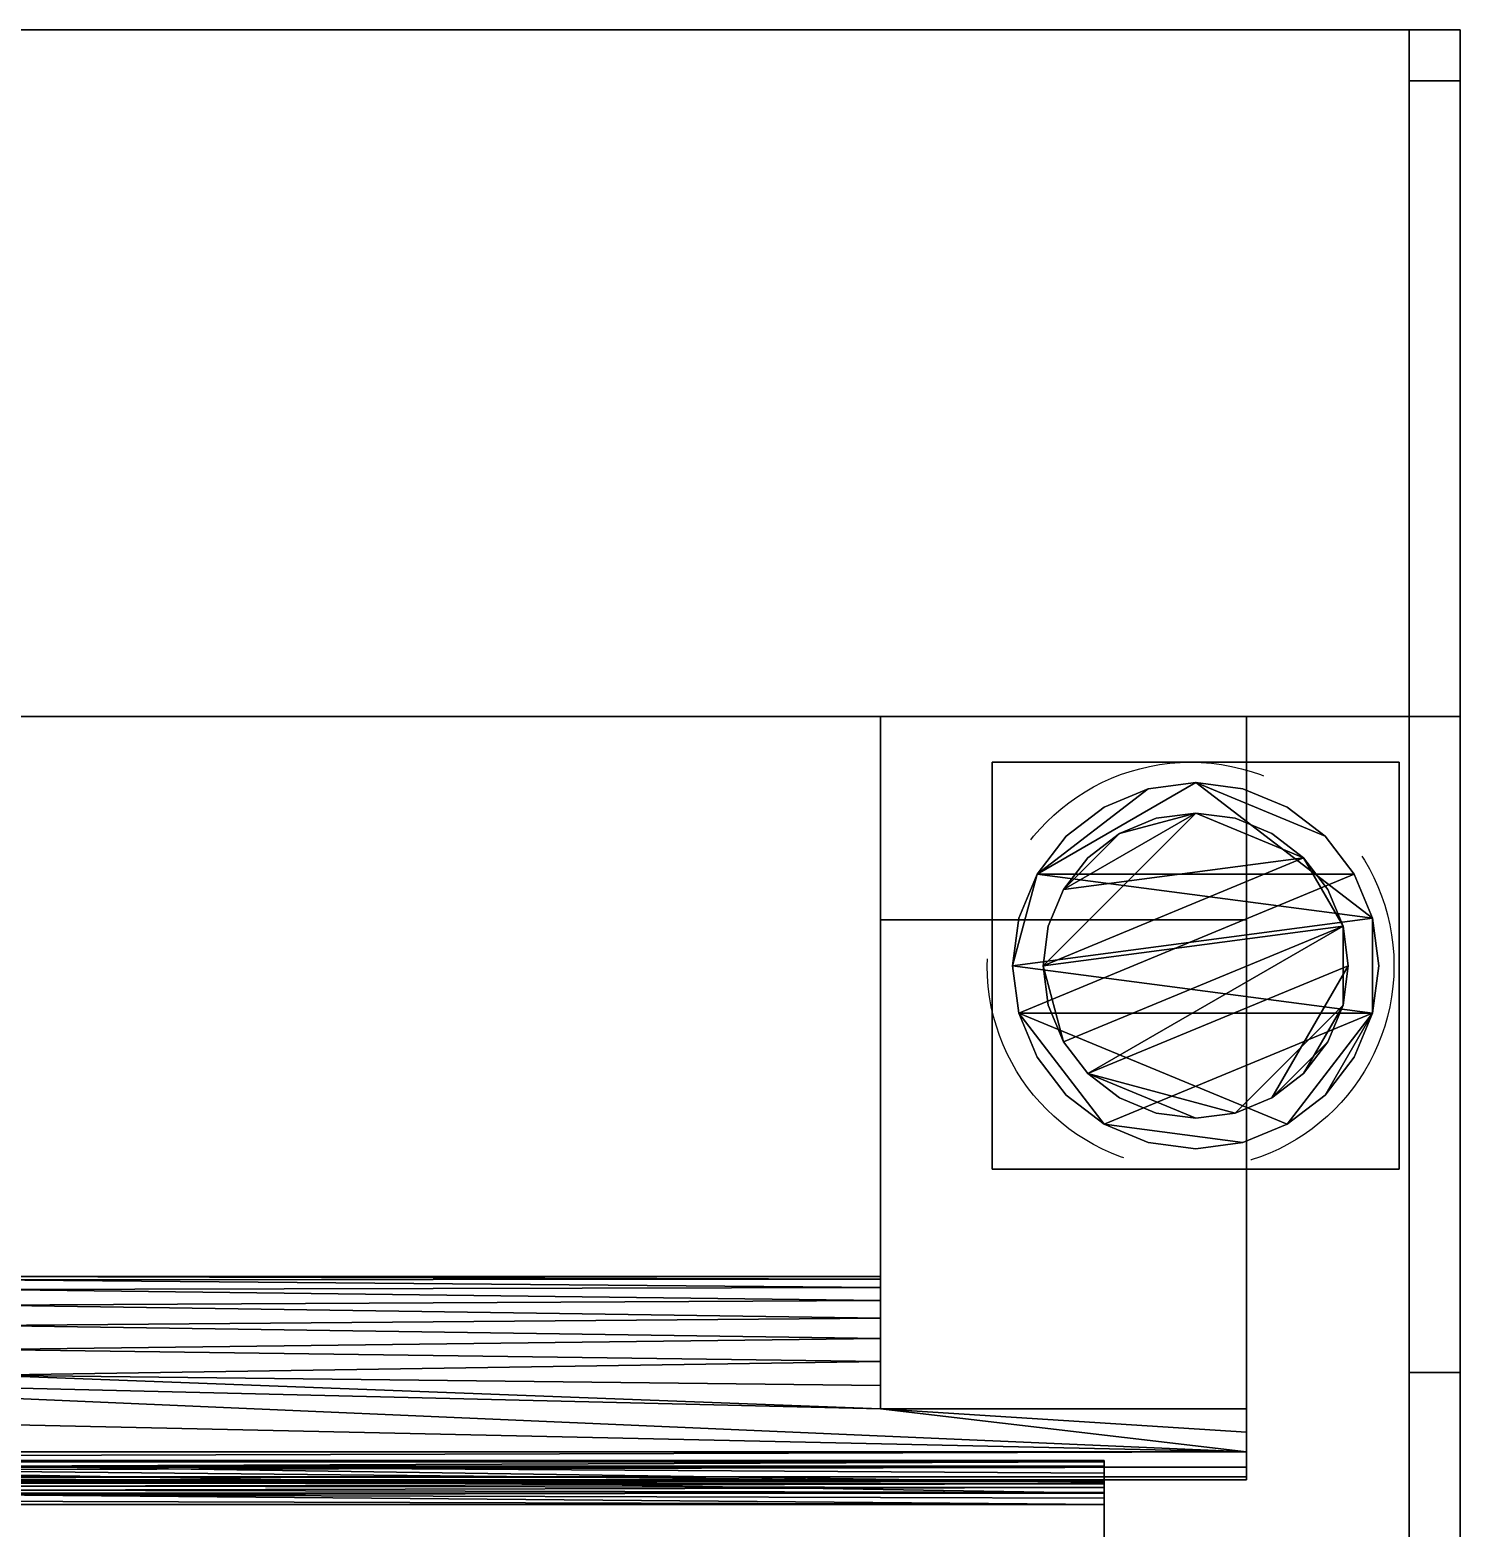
# Model space of a CAD drawing. Header units: millimetres. Extents: x -5 to 3200, y -1375 to 0.
# Drawn here: x 2759.4 to 2900, y -197.3 to -50 of the extents above; entities that cross this region are included whole.
import ezdxf

# ---------------------------------------------------------------- set-up
doc = ezdxf.new("R2010")
doc.units = ezdxf.units.MM
doc.linetypes.add('NASCOSTA', pattern=[0.381, 0.254, -0.127])
for name, color, linetype in [('IQ_200_2D', 1, 'Continuous'), ('IQ_200_3D', 1, 'Continuous'), ('IQ_204_2D', 7, 'Continuous'), ('IQ_204_3D', 7, 'Continuous')]:
    doc.layers.add(name, color=color, linetype=linetype)
doc.layers.add('IQ_INS_3D', color=3, linetype='Continuous', lineweight=25, plot=False)

msp = doc.modelspace()

# ---------------------------------------------------------------- linework, layer by layer
at = {"layer": 'IQ_200_2D'}
msp.add_lwpolyline([(0, -50), (2900, -50), (2900, -845), (1693, -845), (1693, -879), (1207, -879), (1207, -845), (0, -845), (0, -50)], dxfattribs=at)
at = {"layer": 'IQ_200_3D'}
for points in [[(2895, -117.5, 188), (565, -117.5, 188), (565, -50, 188), (2895, -50, 188)], [(2895, -50, 188), (565, -50, 188), (565, -50, 1785), (2895, -50, 1785)], [(2895, -50, 1785), (565, -50, 1785), (565, -782.5, 1785), (2895, -782.5, 1785)], [(2900, -117.5, 188), (2895, -117.5, 188), (2895, -50, 188), (2900, -50, 188)], [(2900, -50, 188), (2895, -50, 188), (2895, -50, 651), (2900, -50, 651)], [(2900, -50, 1785), (2895, -50, 1785), (2895, -782.5, 1785), (2900, -782.5, 1785)], [(2900, -50, 663), (2895, -50, 663), (2895, -50, 1785), (2900, -50, 1785)], [(2900, -55, 656), (2895, -55, 656), (2895, -777.5, 656), (2900, -777.5, 656)], [(2900, -777.5, 658), (2895, -777.5, 658), (2895, -55, 658), (2900, -55, 658)], [(2895, -117.5, 1443), (565, -117.5, 1443), (565, -117.5, 708), (2895, -117.5, 708)], [(2895, -117.5, 150), (565, -117.5, 150), (565, -117.5, 188), (2895, -117.5, 188)], [(2895, -117.5, 708), (565, -117.5, 708), (565, -757.5, 708), (2895, -757.5, 708)], [(2895, -757.5, 1443), (565, -757.5, 1443), (565, -117.5, 1443), (2895, -117.5, 1443)], [(2895, -782.5, 150), (565, -782.5, 150), (565, -117.5, 150), (2895, -117.5, 150)], [(2900, -350, 150), (2895, -350, 150), (2895, -117.5, 150), (2900, -117.5, 150)], [(2900, -117.5, 150), (2895, -117.5, 150), (2895, -117.5, 188), (2900, -117.5, 188)], [(2900, -182, 1357.64), (2895, -182, 1357.64), (2895, -182, 822.94), (2900, -182, 822.94)]]:
    msp.add_3dface(points, dxfattribs=at)
for points, invisible_edges in [([(2900, -50, 663), (2900, -50.17, 661.71), (2895, -50.17, 661.71), (2895, -50, 663)], 2), ([(2895, -50, 651), (2895, -50.17, 652.29), (2900, -50.17, 652.29), (2900, -50, 651)], 2), ([(2895, -53.71, 655.83), (2895, -52.5, 655.33), (2895, -50, 651), (2895, -55, 656)], 6), ([(2895, -50, 651), (2895, -52.5, 655.33), (2895, -50.17, 652.29)], 3), ([(2895, -55, 656), (2895, -50, 651), (2895, -357.5, 207.99), (2895, -361.12, 209.49)], 11), ([(2895, -117.5, 188), (2895, -354.39, 205.61), (2895, -357.5, 207.99), (2895, -50, 651)], 13), ([(2895, -50, 651), (2895, -50, 188), (2895, -117.5, 188)], 12), ([(2895, -55, 658), (2895, -191.74, 807.45), (2895, -188.48, 809.49), (2895, -50, 663)], 13), ([(2895, -50, 663), (2895, -50.17, 661.71), (2895, -55, 658)], 14), ([(2895, -50, 663), (2895, -188.48, 809.49), (2895, -185.76, 812.22)], 13), ([(2895, -185.76, 812.22), (2895, -183.71, 815.48), (2895, -50, 663)], 14), ([(2895, -182, 822.94), (2895, -182, 1357.64), (2895, -50, 1785), (2895, -50, 663)], 10), ([(2895, -182.59, 1362.09), (2895, -50, 1785), (2895, -182, 1357.64)], 3), ([(2895, -183.71, 815.48), (2895, -182.43, 819.12), (2895, -50, 663)], 14), ([(2895, -50, 1785), (2895, -194.75, 1374.26), (2895, -199.2, 1374.84), (2895, -782.5, 1785)], 5), ([(2895, -190.6, 1372.54), (2895, -194.75, 1374.26), (2895, -50, 1785)], 14), ([(2895, -184.31, 1366.24), (2895, -187.04, 1369.8), (2895, -50, 1785)], 14), ([(2895, -50, 1785), (2895, -187.04, 1369.8), (2895, -190.6, 1372.54)], 13), ([(2895, -184.31, 1366.24), (2895, -50, 1785), (2895, -182.59, 1362.09)], 3), ([(2895, -182, 822.94), (2895, -50, 663), (2895, -182.43, 819.12)], 3), ([(2895, -782.5, 1785), (2895, -757.5, 1443), (2895, -117.5, 1443), (2895, -50, 1785)], 5), ([(2895, -50, 1785), (2895, -117.5, 1443), (2895, -117.5, 708), (2895, -50, 188)], 5), ([(2895, -117.5, 188), (2895, -50, 188), (2895, -117.5, 708), (2895, -757.5, 708)], 10), ([(2900, -117.5, 188), (2900, -50, 651), (2900, -357.5, 207.99), (2900, -354.39, 205.61)], 11), ([(2900, -117.5, 188), (2900, -50, 188), (2900, -50, 651)], 12), ([(2900, -357.5, 207.99), (2900, -50, 651), (2900, -55, 656), (2900, -361.12, 209.49)], 7), ([(2900, -53.71, 655.83), (2900, -55, 656), (2900, -50, 651), (2900, -52.5, 655.33)], 6), ([(2900, -50, 651), (2900, -50.17, 652.29), (2900, -52.5, 655.33)], 14), ([(2900, -199.2, 1374.84), (2900, -194.75, 1374.26), (2900, -50, 1785), (2900, -782.5, 1785)], 10), ([(2900, -50, 1785), (2900, -190.6, 1372.54), (2900, -187.04, 1369.8)], 13), ([(2900, -190.6, 1372.54), (2900, -50, 1785), (2900, -194.75, 1374.26)], 3), ([(2900, -50, 1785), (2900, -187.04, 1369.8), (2900, -184.31, 1366.24)], 13), ([(2900, -184.31, 1366.24), (2900, -182.59, 1362.09), (2900, -50, 1785)], 14), ([(2900, -182, 822.94), (2900, -50, 663), (2900, -50, 1785), (2900, -182, 1357.64)], 5), ([(2900, -183.71, 815.48), (2900, -50, 663), (2900, -182.43, 819.12)], 3), ([(2900, -182.59, 1362.09), (2900, -182, 1357.64), (2900, -50, 1785)], 14), ([(2900, -50, 663), (2900, -182, 822.94), (2900, -182.43, 819.12)], 13), ([(2900, -188.48, 809.49), (2900, -191.74, 807.45), (2900, -55, 658), (2900, -50, 663)], 14), ([(2900, -185.76, 812.22), (2900, -188.48, 809.49), (2900, -50, 663)], 14), ([(2900, -185.76, 812.22), (2900, -50, 663), (2900, -183.71, 815.48)], 3), ([(2900, -55, 658), (2900, -53.71, 658.17), (2900, -50.17, 661.71), (2900, -50, 663)], 10), ([(2895, -50.67, 660.5), (2895, -50.17, 661.71), (2900, -50.17, 661.71), (2900, -50.67, 660.5)], 10), ([(2895, -50.17, 652.29), (2895, -50.67, 653.5), (2900, -50.67, 653.5), (2900, -50.17, 652.29)], 10), ([(2895, -51.46, 654.54), (2895, -50.67, 653.5), (2895, -50.17, 652.29), (2895, -52.5, 655.33)], 4), ([(2895, -50.17, 661.71), (2895, -50.67, 660.5), (2895, -53.71, 658.17), (2895, -55, 658)], 10), ([(2895, -51.46, 659.46), (2895, -50.67, 660.5), (2900, -50.67, 660.5), (2900, -51.46, 659.46)], 10), ([(2900, -51.46, 654.54), (2900, -50.67, 653.5), (2895, -50.67, 653.5), (2895, -51.46, 654.54)], 10), ([(2895, -50.67, 660.5), (2895, -51.46, 659.46), (2895, -52.5, 658.67), (2895, -53.71, 658.17)], 8), ([(2900, -51.46, 659.46), (2900, -52.5, 658.67), (2895, -52.5, 658.67), (2895, -51.46, 659.46)], 10), ([(2895, -51.46, 654.54), (2895, -52.5, 655.33), (2900, -52.5, 655.33), (2900, -51.46, 654.54)], 10), ([(2900, -50.17, 652.29), (2900, -50.67, 653.5), (2900, -51.46, 654.54), (2900, -52.5, 655.33)], 8), ([(2900, -53.71, 658.17), (2900, -52.5, 658.67), (2900, -50.67, 660.5), (2900, -50.17, 661.71)], 10), ([(2900, -50.67, 660.5), (2900, -52.5, 658.67), (2900, -51.46, 659.46)], 1), ([(2895, -53.71, 658.17), (2895, -52.5, 658.67), (2900, -52.5, 658.67), (2900, -53.71, 658.17)], 10), ([(2895, -52.5, 655.33), (2895, -53.71, 655.83), (2900, -53.71, 655.83), (2900, -52.5, 655.33)], 10), ([(2895, -55, 658), (2895, -53.71, 658.17), (2900, -53.71, 658.17), (2900, -55, 658)], 2), ([(2900, -55, 656), (2900, -53.71, 655.83), (2895, -53.71, 655.83), (2895, -55, 656)], 2), ([(2895, -55, 656), (2895, -361.12, 209.49), (2895, -365, 210), (2895, -777.5, 656)], 5), ([(2895, -55, 658), (2895, -195.38, 806.17), (2895, -191.74, 807.45)], 13), ([(2895, -199.2, 805.74), (2895, -195.38, 806.17), (2895, -55, 658), (2895, -777.5, 658)], 10), ([(2900, -365, 210), (2900, -361.12, 209.49), (2900, -55, 656), (2900, -777.5, 656)], 10), ([(2900, -55, 658), (2900, -191.74, 807.45), (2900, -195.38, 806.17)], 13), ([(2900, -55, 658), (2900, -195.38, 806.17), (2900, -199.2, 805.74), (2900, -777.5, 658)], 5), ([(2895, -352.01, 202.5), (2895, -354.39, 205.61), (2895, -117.5, 188)], 14), ([(2895, -117.5, 188), (2895, -350.51, 198.88), (2895, -352.01, 202.5)], 13), ([(2895, -117.5, 188), (2895, -117.5, 150), (2895, -350, 150), (2895, -350, 195)], 8), ([(2895, -350, 195), (2895, -350.51, 198.88), (2895, -117.5, 188)], 14), ([(2895, -117.5, 188), (2895, -757.5, 708), (2895, -782.5, 150), (2895, -117.5, 150)], 3), ([(2900, -350.51, 198.88), (2900, -117.5, 188), (2900, -352.01, 202.5)], 3), ([(2900, -350, 150), (2900, -117.5, 150), (2900, -117.5, 188), (2900, -350, 195)], 4), ([(2900, -350.51, 198.88), (2900, -350, 195), (2900, -117.5, 188)], 14), ([(2900, -354.39, 205.61), (2900, -352.01, 202.5), (2900, -117.5, 188)], 14), ([(2895, -182.43, 819.12), (2900, -182.43, 819.12), (2900, -182, 822.94), (2895, -182, 822.94)], 1), ([(2900, -182.59, 1362.09), (2895, -182.59, 1362.09), (2895, -182, 1357.64), (2900, -182, 1357.64)], 1), ([(2895, -183.71, 815.48), (2900, -183.71, 815.48), (2900, -182.43, 819.12), (2895, -182.43, 819.12)], 5), ([(2895, -182.59, 1362.09), (2900, -182.59, 1362.09), (2900, -184.31, 1366.24), (2895, -184.31, 1366.24)], 5), ([(2895, -185.76, 812.22), (2900, -185.76, 812.22), (2900, -183.71, 815.48), (2895, -183.71, 815.48)], 5), ([(2895, -184.31, 1366.24), (2900, -184.31, 1366.24), (2900, -187.04, 1369.8), (2895, -187.04, 1369.8)], 5), ([(2900, -185.76, 812.22), (2895, -185.76, 812.22), (2895, -188.48, 809.49), (2900, -188.48, 809.49)], 5), ([(2900, -190.6, 1372.54), (2895, -190.6, 1372.54), (2895, -187.04, 1369.8), (2900, -187.04, 1369.8)], 5), ([(2895, -191.74, 807.45), (2900, -191.74, 807.45), (2900, -188.48, 809.49), (2895, -188.48, 809.49)], 5), ([(2895, -190.6, 1372.54), (2900, -190.6, 1372.54), (2900, -194.75, 1374.26), (2895, -194.75, 1374.26)], 5), ([(2895, -195.38, 806.17), (2900, -195.38, 806.17), (2900, -191.74, 807.45), (2895, -191.74, 807.45)], 5), ([(2895, -194.75, 1374.26), (2900, -194.75, 1374.26), (2900, -199.2, 1374.84), (2895, -199.2, 1374.84)], 1), ([(2895, -199.2, 805.74), (2900, -199.2, 805.74), (2900, -195.38, 806.17), (2895, -195.38, 806.17)], 4)]:
    msp.add_3dface(points, dxfattribs=dict(at, invisible_edges=invisible_edges))
at = {"layer": 'IQ_204_2D'}
msp.add_line((0, -117.5), (2900, -117.5), dxfattribs=at)
at = {"layer": 'IQ_INS_3D', "linetype": 'NASCOSTA', "ltscale": 100}
msp.add_circle((2873.5, -142), 20, dxfattribs=at)

# ---------------------------------------------------------------- meshes
at = {"layer": 'IQ_204_3D'}
mesh = msp.add_polyface(dxfattribs=at)
corners = [(2843, -757.5, 956.99), (2843, -709.44, 929.24), (2843, -709.44, 927.94), (2843, -711.74, 928.38), (2843, -714.08, 928.27), (2843, -716.33, 927.62), (2843, -718.36, 926.46), (2843, -720.07, 924.87), (2843, -721.37, 922.92), (2843, -722.17, 920.72), (2843, -722.44, 918.4), (2843, -722.17, 916.08), (2843, -721.37, 913.88), (2843, -720.07, 911.93), (2843, -718.36, 910.34), (2843, -716.33, 909.18), (2843, -714.08, 908.53), (2843, -711.74, 908.42), (2843, -709.44, 908.86), (2843, -709.44, 907.55), (2843, -757.5, 879.81), (2843, -137.5, 956.99), (2843, -117.5, 956.99), (2843, -117.5, 879.81), (2843, -137.5, 879.81), (2843, -185.56, 907.55), (2843, -185.56, 908.86), (2843, -183.26, 908.42), (2843, -180.92, 908.53), (2843, -178.67, 909.18), (2843, -176.64, 910.34), (2843, -174.93, 911.93), (2843, -173.63, 913.88), (2843, -172.83, 916.08), (2843, -172.56, 918.4), (2843, -172.83, 920.72), (2843, -173.63, 922.92), (2843, -174.93, 924.87), (2843, -176.64, 926.46), (2843, -178.67, 927.62), (2843, -180.92, 928.27), (2843, -183.26, 928.38), (2843, -185.56, 927.94), (2843, -185.56, 929.24)]
mesh.append_faces([[corners[k] for k in face] for face in [(19, 17, 18), (3, 1, 2), (27, 25, 26), (43, 41, 42)]], dxfattribs={"vtx0": -1})
mesh.append_faces([[corners[k] for k in face] for face in [(14, 20, 13), (8, 0, 7), (7, 0, 6), (5, 0, 4), (30, 24, 29), (31, 24, 30), (34, 24, 33)]], dxfattribs={"vtx0": -1, "vtx1": -1})
mesh.append_faces([[corners[k] for k in face] for face in [(20, 14, 15), (0, 8, 9), (1, 3, 4, 0), (25, 27, 28, 24), (21, 37, 38), (21, 36, 37)]], dxfattribs={"vtx0": -1, "vtx2": -1})
mesh.append_faces([[corners[k] for k in face] for face in [(23, 24, 21, 22)]], dxfattribs={"vtx1": -1})
mesh.append_faces([[corners[k] for k in face] for face in [(12, 13, 20), (11, 12, 20), (15, 16, 20), (9, 10, 0), (5, 6, 0), (28, 29, 24), (32, 33, 24), (31, 32, 24), (38, 39, 21), (39, 40, 21), (35, 36, 21)]], dxfattribs={"vtx1": -1, "vtx2": -1})
mesh.append_faces([[corners[k] for k in face] for face in [(34, 35, 21, 24)]], dxfattribs={"vtx1": -1, "vtx2": -1, "vtx3": -1})
mesh.append_faces([[corners[k] for k in face] for face in [(10, 11, 20, 0), (16, 17, 19, 20), (40, 41, 43, 21)]], dxfattribs={"vtx1": -1, "vtx3": -1})
mesh = msp.add_polyface(dxfattribs=at)
corners = [(2843, -137.5, 956.99), (2879, -137.5, 956.99), (2879, -117.5, 956.99), (2843, -117.5, 956.99)]
mesh.append_faces([[corners[k] for k in face] for face in [(0, 1, 2, 3)]])
mesh = msp.add_polyface(dxfattribs=at)
corners = [(2843, -117.5, 879.81), (2879, -117.5, 879.81), (2879, -137.5, 879.81), (2843, -137.5, 879.81)]
mesh.append_faces([[corners[k] for k in face] for face in [(0, 1, 2, 3)]])
mesh = msp.add_polyface(dxfattribs=at)
corners = [(2879, -757.5, 956.99), (2879, -757.5, 879.81), (2879, -709.44, 907.55), (2879, -709.44, 908.86), (2879, -707.15, 909.92), (2879, -705.19, 911.51), (2879, -703.7, 913.55), (2879, -702.76, 915.89), (2879, -702.44, 918.4), (2879, -702.76, 920.91), (2879, -703.7, 923.25), (2879, -705.19, 925.29), (2879, -707.15, 926.88), (2879, -709.44, 927.94), (2879, -709.44, 929.24), (2879, -137.5, 956.99), (2879, -185.56, 929.24), (2879, -185.56, 927.94), (2879, -187.85, 926.88), (2879, -189.81, 925.29), (2879, -191.3, 923.25), (2879, -192.24, 920.91), (2879, -192.56, 918.4), (2879, -192.24, 915.89), (2879, -191.3, 913.55), (2879, -189.81, 911.51), (2879, -187.85, 909.92), (2879, -185.56, 908.86), (2879, -185.56, 907.55), (2879, -137.5, 879.81), (2879, -117.5, 879.81), (2879, -117.5, 956.99)]
mesh.append_faces([[corners[k] for k in face] for face in [(15, 29, 30, 31)]], dxfattribs={"vtx0": -1})
mesh.append_faces([[corners[k] for k in face] for face in [(13, 3, 12), (29, 15, 27, 28)]], dxfattribs={"vtx0": -1, "vtx1": -1})
mesh.append_faces([[corners[k] for k in face] for face in [(10, 5, 6), (11, 4, 5, 10), (12, 3, 4, 11), (18, 26, 27, 17)]], dxfattribs={"vtx0": -1, "vtx2": -1})
mesh.append_faces([[corners[k] for k in face] for face in [(23, 24, 21, 22)]], dxfattribs={"vtx1": -1})
mesh.append_faces([[corners[k] for k in face] for face in [(18, 19, 26)]], dxfattribs={"vtx1": -1, "vtx2": -1})
mesh.append_faces([[corners[k] for k in face] for face in [(6, 7, 9, 10), (24, 25, 20, 21), (25, 26, 19, 20)]], dxfattribs={"vtx1": -1, "vtx3": -1})
mesh.append_faces([[corners[k] for k in face] for face in [(1, 2, 3, 0), (7, 8, 9)]], dxfattribs={"vtx2": -1})
mesh.append_faces([[corners[k] for k in face] for face in [(13, 14, 0, 3), (15, 16, 17, 27)]], dxfattribs={"vtx2": -1, "vtx3": -1})
mesh = msp.add_polyface(dxfattribs=at)
corners = [(2894, -162, 60), (2854, -162, 60), (2854, -122, 60), (2894, -122, 60)]
mesh.append_faces([[corners[k] for k in face] for face in [(0, 1, 2, 3)]])
mesh = msp.add_polyface(dxfattribs=at)
corners = [(2894, -122, 150), (2894, -122, 60), (2854, -122, 60), (2854, -122, 150)]
mesh.append_faces([[corners[k] for k in face] for face in [(0, 1, 2, 3)]])
mesh = msp.add_polyface(dxfattribs=at)
corners = [(2854, -122, 150), (2854, -122, 60), (2854, -162, 60), (2854, -162, 150)]
mesh.append_faces([[corners[k] for k in face] for face in [(0, 1, 2, 3)]])
mesh = msp.add_polyface(dxfattribs=at)
corners = [(2894, -162, 150), (2894, -162, 60), (2894, -122, 60), (2894, -122, 150)]
mesh.append_faces([[corners[k] for k in face] for face in [(0, 1, 2, 3)]])
mesh = msp.add_polyface(dxfattribs=at)
corners = [(2856, -142, 5), (2856.61, -146.66, 5), (2858.41, -151, 5), (2861.27, -154.73, 5), (2865, -157.59, 5), (2869.34, -159.39, 5), (2874, -160, 5), (2878.65, -159.39, 5), (2883, -157.59, 5), (2886.72, -154.73, 5), (2889.58, -151, 5), (2891.38, -146.66, 5), (2892, -142, 5), (2891.38, -137.34, 5), (2889.58, -133, 5), (2886.72, -129.27, 5), (2883, -126.41, 5), (2878.65, -124.61, 5), (2874, -124, 5), (2869.34, -124.61, 5), (2865, -126.41, 5), (2861.27, -129.27, 5), (2858.41, -133, 5), (2856.61, -137.34, 5)]
mesh.append_faces([[corners[k] for k in face] for face in [(11, 8, 9, 10)]], dxfattribs={"vtx0": -1})
mesh.append_faces([[corners[k] for k in face] for face in [(4, 7, 8, 11), (11, 0, 1, 4), (13, 18, 19, 22)]], dxfattribs={"vtx0": -1, "vtx2": -1, "vtx3": -1})
mesh.append_faces([[corners[k] for k in face] for face in [(0, 11, 12, 13)]], dxfattribs={"vtx0": -1, "vtx3": -1})
mesh.append_faces([[corners[k] for k in face] for face in [(2, 3, 4, 1), (16, 17, 18, 15)]], dxfattribs={"vtx2": -1})
mesh.append_faces([[corners[k] for k in face] for face in [(13, 14, 15, 18), (22, 23, 0, 13)]], dxfattribs={"vtx2": -1, "vtx3": -1})
mesh.append_faces([[corners[k] for k in face] for face in [(4, 5, 6, 7), (19, 20, 21, 22)]], dxfattribs={"vtx3": -1})
mesh = msp.add_polyface(dxfattribs=at)
corners = [(2856, -142), (2856.61, -137.34), (2858.41, -133), (2861.27, -129.27), (2865, -126.41), (2869.34, -124.61), (2874, -124), (2878.65, -124.61), (2883, -126.41), (2886.72, -129.27), (2889.58, -133), (2891.38, -137.34), (2892, -142), (2891.38, -146.66), (2889.58, -151), (2886.72, -154.73), (2883, -157.59), (2878.65, -159.39), (2874, -160), (2869.34, -159.39), (2865, -157.59), (2861.27, -154.73), (2858.41, -151), (2856.61, -146.66)]
mesh.append_faces([[corners[k] for k in face] for face in [(2, 0, 1), (15, 13, 14), (13, 11, 12)]], dxfattribs={"vtx0": -1})
mesh.append_faces([[corners[k] for k in face] for face in [(16, 23, 13, 15)]], dxfattribs={"vtx0": -1, "vtx1": -1, "vtx2": -1})
mesh.append_faces([[corners[k] for k in face] for face in [(2, 10, 23, 0)]], dxfattribs={"vtx0": -1, "vtx1": -1, "vtx3": -1})
mesh.append_faces([[corners[k] for k in face] for face in [(2, 5, 6)]], dxfattribs={"vtx0": -1, "vtx2": -1})
mesh.append_faces([[corners[k] for k in face] for face in [(23, 10, 11, 13), (23, 16, 17, 20)]], dxfattribs={"vtx0": -1, "vtx2": -1, "vtx3": -1})
mesh.append_faces([[corners[k] for k in face] for face in [(9, 10, 2, 6)]], dxfattribs={"vtx1": -1, "vtx2": -1, "vtx3": -1})
mesh.append_faces([[corners[k] for k in face] for face in [(3, 4, 5, 2), (18, 19, 20, 17)]], dxfattribs={"vtx2": -1})
mesh.append_faces([[corners[k] for k in face] for face in [(6, 7, 8, 9), (20, 21, 22, 23)]], dxfattribs={"vtx3": -1})
mesh = msp.add_polyface(dxfattribs=at)
corners = [(2856, -142, 5), (2856.61, -137.34, 5), (2858.41, -133, 5), (2861.27, -129.27, 5), (2865, -126.41, 5), (2869.34, -124.61, 5), (2874, -124, 5), (2878.65, -124.61, 5), (2883, -126.41, 5), (2886.72, -129.27, 5), (2889.58, -133, 5), (2891.38, -137.34, 5), (2892, -142, 5), (2892, -142), (2891.38, -137.34), (2889.58, -133), (2886.72, -129.27), (2883, -126.41), (2878.65, -124.61), (2874, -124), (2869.34, -124.61), (2865, -126.41), (2861.27, -129.27), (2858.41, -133), (2856.61, -137.34), (2856, -142)]
mesh.append_faces([[corners[k] for k in face] for face in [(13, 14, 11, 12), (0, 1, 24, 25)]], dxfattribs={"vtx1": -1})
mesh.append_faces([[corners[k] for k in face] for face in [(14, 15, 10, 11), (16, 17, 8, 9), (15, 16, 9, 10), (17, 18, 7, 8), (6, 7, 18, 19), (19, 20, 5, 6), (20, 21, 4, 5), (22, 23, 2, 3), (21, 22, 3, 4), (23, 24, 1, 2)]], dxfattribs={"vtx1": -1, "vtx3": -1})
mesh = msp.add_polyface(dxfattribs=at)
corners = [(2859, -142, 60), (2859.51, -145.88, 60), (2861.01, -149.5, 60), (2863.39, -152.61, 60), (2866.5, -154.99, 60), (2870.11, -156.49, 60), (2874, -157, 60), (2877.88, -156.49, 60), (2881.5, -154.99, 60), (2884.6, -152.61, 60), (2886.99, -149.5, 60), (2888.49, -145.88, 60), (2889, -142, 60), (2888.49, -138.12, 60), (2886.99, -134.5, 60), (2884.6, -131.39, 60), (2881.5, -129.01, 60), (2877.88, -127.51, 60), (2874, -127, 60), (2870.11, -127.51, 60), (2866.5, -129.01, 60), (2863.39, -131.39, 60), (2861.01, -134.5, 60), (2859.51, -138.12, 60)]
mesh.append_faces([[corners[k] for k in face] for face in [(10, 8, 9), (22, 20, 21)]], dxfattribs={"vtx0": -1})
mesh.append_faces([[corners[k] for k in face] for face in [(7, 3, 6)]], dxfattribs={"vtx0": -1, "vtx1": -1})
mesh.append_faces([[corners[k] for k in face] for face in [(22, 15, 18, 20)]], dxfattribs={"vtx0": -1, "vtx1": -1, "vtx2": -1, "vtx3": -1})
mesh.append_faces([[corners[k] for k in face] for face in [(13, 2, 3, 12)]], dxfattribs={"vtx0": -1, "vtx2": -1})
mesh.append_faces([[corners[k] for k in face] for face in [(3, 7, 8, 12)]], dxfattribs={"vtx0": -1, "vtx2": -1, "vtx3": -1})
mesh.append_faces([[corners[k] for k in face] for face in [(17, 18, 15, 16), (19, 20, 18)]], dxfattribs={"vtx1": -1})
mesh.append_faces([[corners[k] for k in face] for face in [(11, 12, 8, 10)]], dxfattribs={"vtx1": -1, "vtx2": -1})
mesh.append_faces([[corners[k] for k in face] for face in [(4, 5, 6, 3)]], dxfattribs={"vtx2": -1})
mesh.append_faces([[corners[k] for k in face] for face in [(0, 1, 2, 13), (13, 14, 15, 0), (22, 23, 0, 15)]], dxfattribs={"vtx2": -1, "vtx3": -1})
mesh = msp.add_polyface(dxfattribs=at)
corners = [(2859, -142, 5), (2859.51, -138.12, 5), (2861.01, -134.5, 5), (2863.39, -131.39, 5), (2866.5, -129.01, 5), (2870.11, -127.51, 5), (2874, -127, 5), (2877.88, -127.51, 5), (2881.5, -129.01, 5), (2884.6, -131.39, 5), (2886.99, -134.5, 5), (2888.49, -138.12, 5), (2889, -142, 5), (2888.49, -145.88, 5), (2886.99, -149.5, 5), (2884.6, -152.61, 5), (2881.5, -154.99, 5), (2877.88, -156.49, 5), (2874, -157, 5), (2870.11, -156.49, 5), (2866.5, -154.99, 5), (2863.39, -152.61, 5), (2861.01, -149.5, 5), (2859.51, -145.88, 5)]
mesh.append_faces([[corners[k] for k in face] for face in [(9, 6, 7, 8), (4, 2, 3), (15, 13, 14)]], dxfattribs={"vtx0": -1})
mesh.append_faces([[corners[k] for k in face] for face in [(18, 21, 17)]], dxfattribs={"vtx0": -1, "vtx1": -1})
mesh.append_faces([[corners[k] for k in face] for face in [(22, 0, 11, 21)]], dxfattribs={"vtx0": -1, "vtx1": -1, "vtx2": -1})
mesh.append_faces([[corners[k] for k in face] for face in [(0, 6, 9, 11), (21, 11, 13, 17)]], dxfattribs={"vtx0": -1, "vtx1": -1, "vtx2": -1, "vtx3": -1})
mesh.append_faces([[corners[k] for k in face] for face in [(23, 0, 22), (12, 13, 11)]], dxfattribs={"vtx1": -1})
mesh.append_faces([[corners[k] for k in face] for face in [(16, 17, 13, 15)]], dxfattribs={"vtx1": -1, "vtx2": -1})
mesh.append_faces([[corners[k] for k in face] for face in [(9, 10, 11)]], dxfattribs={"vtx2": -1})
mesh.append_faces([[corners[k] for k in face] for face in [(4, 5, 6, 2), (0, 1, 2, 6)]], dxfattribs={"vtx2": -1, "vtx3": -1})
mesh.append_faces([[corners[k] for k in face] for face in [(18, 19, 20, 21)]], dxfattribs={"vtx3": -1})
mesh = msp.add_polyface(dxfattribs=at)
corners = [(2859, -142, 60), (2859.51, -138.12, 60), (2861.01, -134.5, 60), (2863.39, -131.39, 60), (2866.5, -129.01, 60), (2870.11, -127.51, 60), (2874, -127, 60), (2877.88, -127.51, 60), (2881.5, -129.01, 60), (2884.6, -131.39, 60), (2886.99, -134.5, 60), (2888.49, -138.12, 60), (2889, -142, 60), (2889, -142, 5), (2888.49, -138.12, 5), (2886.99, -134.5, 5), (2884.6, -131.39, 5), (2881.5, -129.01, 5), (2877.88, -127.51, 5), (2874, -127, 5), (2870.11, -127.51, 5), (2866.5, -129.01, 5), (2863.39, -131.39, 5), (2861.01, -134.5, 5), (2859.51, -138.12, 5), (2859, -142, 5)]
mesh.append_faces([[corners[k] for k in face] for face in [(1, 24, 25, 0)]], dxfattribs={"vtx0": -1})
mesh.append_faces([[corners[k] for k in face] for face in [(8, 17, 18, 7), (7, 18, 19, 6), (16, 9, 10, 15), (9, 16, 17, 8), (5, 20, 21, 4), (4, 21, 22, 3), (2, 23, 24, 1), (3, 22, 23, 2), (20, 5, 6, 19)]], dxfattribs={"vtx0": -1, "vtx2": -1})
mesh.append_faces([[corners[k] for k in face] for face in [(13, 14, 11, 12)]], dxfattribs={"vtx1": -1})
mesh.append_faces([[corners[k] for k in face] for face in [(14, 15, 10, 11)]], dxfattribs={"vtx1": -1, "vtx3": -1})
mesh = msp.add_polyface(dxfattribs=at)
corners = [(2843, -185.56, 929.24), (2879, -185.56, 929.24), (2879, -137.5, 956.99), (2843, -137.5, 956.99)]
mesh.append_faces([[corners[k] for k in face] for face in [(0, 1, 2, 3)]])
mesh = msp.add_polyface(dxfattribs=at)
corners = [(2843, -137.5, 879.81), (2879, -137.5, 879.81), (2879, -185.56, 907.55), (2843, -185.56, 907.55)]
mesh.append_faces([[corners[k] for k in face] for face in [(0, 1, 2, 3)]])
mesh = msp.add_polyface(dxfattribs=at)
corners = [(2892, -142, 5), (2891.38, -146.66, 5), (2889.58, -151, 5), (2886.72, -154.73, 5), (2883, -157.59, 5), (2878.65, -159.39, 5), (2874, -160, 5), (2869.34, -159.39, 5), (2865, -157.59, 5), (2861.27, -154.73, 5), (2858.41, -151, 5), (2856.61, -146.66, 5), (2856, -142, 5), (2856, -142), (2856.61, -146.66), (2858.41, -151), (2861.27, -154.73), (2865, -157.59), (2869.34, -159.39), (2874, -160), (2878.65, -159.39), (2883, -157.59), (2886.72, -154.73), (2889.58, -151), (2891.38, -146.66), (2892, -142)]
mesh.append_faces([[corners[k] for k in face] for face in [(13, 14, 11, 12), (0, 1, 24, 25)]], dxfattribs={"vtx1": -1})
mesh.append_faces([[corners[k] for k in face] for face in [(14, 15, 10, 11), (16, 17, 8, 9), (15, 16, 9, 10), (17, 18, 7, 8), (6, 7, 18, 19), (19, 20, 5, 6), (20, 21, 4, 5), (22, 23, 2, 3), (21, 22, 3, 4), (23, 24, 1, 2)]], dxfattribs={"vtx1": -1, "vtx3": -1})
mesh = msp.add_polyface(dxfattribs=at)
corners = [(2889, -142, 60), (2888.49, -145.88, 60), (2886.99, -149.5, 60), (2884.6, -152.61, 60), (2881.5, -154.99, 60), (2877.88, -156.49, 60), (2874, -157, 60), (2870.11, -156.49, 60), (2866.5, -154.99, 60), (2863.39, -152.61, 60), (2861.01, -149.5, 60), (2859.51, -145.88, 60), (2859, -142, 60), (2859, -142, 5), (2859.51, -145.88, 5), (2861.01, -149.5, 5), (2863.39, -152.61, 5), (2866.5, -154.99, 5), (2870.11, -156.49, 5), (2874, -157, 5), (2877.88, -156.49, 5), (2881.5, -154.99, 5), (2884.6, -152.61, 5), (2886.99, -149.5, 5), (2888.49, -145.88, 5), (2889, -142, 5)]
mesh.append_faces([[corners[k] for k in face] for face in [(1, 24, 25, 0)]], dxfattribs={"vtx0": -1})
mesh.append_faces([[corners[k] for k in face] for face in [(11, 14, 15, 10), (10, 15, 16, 9), (8, 17, 18, 7), (9, 16, 17, 8), (7, 18, 19, 6), (5, 20, 21, 4), (4, 21, 22, 3), (2, 23, 24, 1), (3, 22, 23, 2), (20, 5, 6, 19)]], dxfattribs={"vtx0": -1, "vtx2": -1})
mesh.append_faces([[corners[k] for k in face] for face in [(12, 13, 14, 11)]], dxfattribs={"vtx2": -1})
mesh = msp.add_polyface(dxfattribs=at)
corners = [(2854, -162, 150), (2854, -162, 60), (2894, -162, 60), (2894, -162, 150)]
mesh.append_faces([[corners[k] for k in face] for face in [(0, 1, 2, 3)]])
mesh = msp.add_polyface(dxfattribs=at)
corners = [(2361, -192.56, 918.4), (2879, -192.56, 918.4), (2879, -192.24, 920.91), (2879, -191.3, 923.25), (2879, -189.81, 925.29), (2879, -187.85, 926.88), (2879, -185.56, 927.94), (2843, -185.56, 927.94), (2843, -183.26, 928.38), (2843, -180.92, 928.27), (2843, -178.67, 927.62), (2843, -176.64, 926.46), (2843, -174.93, 924.87), (2843, -173.63, 922.92), (2843, -172.83, 920.72), (2843, -172.56, 918.4), (2755, -172.56, 918.4), (2755, -172.88, 920.94), (2755, -173.85, 923.31), (2755, -175.38, 925.36), (2755, -177.38, 926.96), (2755, -179.73, 927.99), (2755, -182.26, 928.4), (2705, -182.26, 928.4), (2705, -179.73, 927.99), (2705, -177.38, 926.96), (2705, -175.38, 925.36), (2705, -173.85, 923.31), (2705, -172.88, 920.94), (2705, -172.56, 918.4), (2535, -172.56, 918.4), (2535, -172.88, 920.94), (2535, -173.85, 923.31), (2535, -175.38, 925.36), (2535, -177.38, 926.96), (2535, -179.73, 927.99), (2535, -182.26, 928.4), (2485, -182.26, 928.4), (2485, -179.73, 927.99), (2485, -177.38, 926.96), (2485, -175.38, 925.36), (2485, -173.85, 923.31), (2485, -172.88, 920.94), (2485, -172.56, 918.4), (2397, -172.56, 918.4), (2397, -172.83, 920.72), (2397, -173.63, 922.92), (2397, -174.93, 924.87), (2397, -176.64, 926.46), (2397, -178.67, 927.62), (2397, -180.92, 928.27), (2397, -183.26, 928.38), (2397, -185.56, 927.94), (2361, -185.56, 927.94), (2361, -187.85, 926.88), (2361, -189.81, 925.29), (2361, -191.3, 923.25), (2361, -192.24, 920.91)]
mesh.append_faces([[corners[k] for k in face] for face in [(31, 28, 29, 30)]], dxfattribs={"vtx0": -1})
mesh.append_faces([[corners[k] for k in face] for face in [(43, 45, 42), (42, 46, 41), (40, 48, 39), (41, 47, 40), (47, 41, 46), (14, 17, 13), (17, 14, 16), (18, 13, 17), (13, 18, 12), (20, 11, 19), (38, 50, 37), (10, 21, 9), (21, 10, 20), (9, 22, 8), (22, 9, 21), (23, 7, 22), (4, 56, 3), (39, 49, 38)]], dxfattribs={"vtx0": -1, "vtx1": -1})
mesh.append_faces([[corners[k] for k in face] for face in [(36, 55, 4), (55, 36, 52), (7, 23, 4), (36, 4, 23)]], dxfattribs={"vtx0": -1, "vtx1": -1, "vtx2": -1})
mesh.append_faces([[corners[k] for k in face] for face in [(40, 47, 48), (39, 48, 49), (27, 32, 33, 26), (25, 34, 35, 24), (26, 33, 34, 25), (19, 11, 12), (38, 49, 50), (37, 50, 51), (52, 36, 37), (24, 35, 36, 23), (37, 51, 52), (4, 55, 56), (3, 56, 57), (2, 57, 0), (20, 10, 11), (7, 4, 5)]], dxfattribs={"vtx0": -1, "vtx2": -1})
mesh.append_faces([[corners[k] for k in face] for face in [(44, 45, 43), (15, 16, 14)]], dxfattribs={"vtx1": -1})
mesh.append_faces([[corners[k] for k in face] for face in [(45, 46, 42), (18, 19, 12), (54, 55, 52), (7, 8, 22), (2, 3, 57)]], dxfattribs={"vtx1": -1, "vtx2": -1})
mesh.append_faces([[corners[k] for k in face] for face in [(27, 28, 31, 32)]], dxfattribs={"vtx1": -1, "vtx3": -1})
mesh.append_faces([[corners[k] for k in face] for face in [(52, 53, 54), (5, 6, 7), (0, 1, 2)]], dxfattribs={"vtx2": -1})
mesh = msp.add_polyface(dxfattribs=at)
corners = [(2879, -192.56, 918.4), (2361, -192.56, 918.4), (2361, -192.24, 915.89), (2361, -191.3, 913.55), (2361, -189.81, 911.51), (2361, -187.85, 909.92), (2361, -185.56, 908.86), (2397, -185.56, 908.86), (2397, -183.26, 908.42), (2397, -180.92, 908.53), (2397, -178.67, 909.18), (2397, -176.64, 910.34), (2397, -174.93, 911.93), (2397, -173.63, 913.88), (2397, -172.83, 916.08), (2397, -172.56, 918.4), (2485, -172.56, 918.4), (2485, -172.88, 915.86), (2485, -173.85, 913.49), (2485, -175.38, 911.44), (2485, -177.38, 909.84), (2485, -179.73, 908.81), (2485, -182.26, 908.4), (2535, -182.26, 908.4), (2535, -179.73, 908.81), (2535, -177.38, 909.84), (2535, -175.38, 911.44), (2535, -173.85, 913.49), (2535, -172.88, 915.86), (2535, -172.56, 918.4), (2705, -172.56, 918.4), (2705, -172.88, 915.86), (2705, -173.85, 913.49), (2705, -175.38, 911.44), (2705, -177.38, 909.84), (2705, -179.73, 908.81), (2705, -182.26, 908.4), (2755, -182.26, 908.4), (2755, -179.73, 908.81), (2755, -177.38, 909.84), (2755, -175.38, 911.44), (2755, -173.85, 913.49), (2755, -172.88, 915.86), (2755, -172.56, 918.4), (2843, -172.56, 918.4), (2843, -172.83, 916.08), (2843, -173.63, 913.88), (2843, -174.93, 911.93), (2843, -176.64, 910.34), (2843, -178.67, 909.18), (2843, -180.92, 908.53), (2843, -183.26, 908.42), (2843, -185.56, 908.86), (2879, -185.56, 908.86), (2879, -187.85, 909.92), (2879, -189.81, 911.51), (2879, -191.3, 913.55), (2879, -192.24, 915.89)]
mesh.append_faces([[corners[k] for k in face] for face in [(7, 5, 6), (16, 14, 15), (31, 28, 29, 30)]], dxfattribs={"vtx0": -1})
mesh.append_faces([[corners[k] for k in face] for face in [(2, 57, 1), (23, 7, 22), (22, 9, 21), (57, 2, 56), (56, 3, 55), (55, 52, 54), (51, 37, 50), (39, 49, 38), (37, 52, 36), (19, 12, 18), (20, 11, 19), (11, 20, 10), (17, 14, 16), (41, 47, 40), (46, 42, 45)]], dxfattribs={"vtx0": -1, "vtx1": -1})
mesh.append_faces([[corners[k] for k in face] for face in [(4, 7, 23), (4, 23, 55), (55, 36, 52), (55, 23, 36)]], dxfattribs={"vtx0": -1, "vtx1": -1, "vtx2": -1})
mesh.append_faces([[corners[k] for k in face] for face in [(7, 4, 5), (56, 2, 3), (22, 8, 9), (21, 9, 10), (22, 7, 8), (37, 51, 52), (38, 49, 50), (19, 11, 12), (18, 12, 13), (17, 13, 14), (39, 48, 49), (48, 39, 40), (40, 47, 48), (41, 46, 47)]], dxfattribs={"vtx0": -1, "vtx2": -1})
mesh.append_faces([[corners[k] for k in face] for face in [(3, 4, 55), (37, 38, 50), (20, 21, 10), (17, 18, 13), (41, 42, 46), (42, 43, 45)]], dxfattribs={"vtx1": -1, "vtx2": -1})
mesh.append_faces([[corners[k] for k in face] for face in [(23, 24, 35, 36), (24, 25, 34, 35), (26, 27, 32, 33), (27, 28, 31, 32), (25, 26, 33, 34)]], dxfattribs={"vtx1": -1, "vtx3": -1})
mesh.append_faces([[corners[k] for k in face] for face in [(57, 0, 1), (52, 53, 54), (43, 44, 45)]], dxfattribs={"vtx2": -1})
mesh = msp.add_polyface(dxfattribs=at)
corners = [(2843, -185.56, 907.55), (2879, -185.56, 907.55), (2879, -185.56, 908.86), (2843, -185.56, 908.86), (2879, -185.56, 929.24), (2843, -185.56, 929.24), (2843, -185.56, 927.94), (2879, -185.56, 927.94)]
mesh.append_faces([[corners[k] for k in face] for face in [(1, 2, 3, 0), (6, 7, 4, 5)]])
mesh = msp.add_polyface(dxfattribs=at)
corners = [(2865, -190.64, 870.68), (2865, -190.64, 858), (2755, -190.64, 858), (2755, -190.64, 870.68), (2375, -190.64, 858), (2375, -190.64, 870.68), (2485, -190.64, 870.68), (2485, -190.64, 858), (2535, -190.64, 870.68), (2705, -190.64, 870.68), (2705, -190.64, 858), (2535, -190.64, 858)]
mesh.append_faces([[corners[k] for k in face] for face in [(0, 1, 2, 3), (5, 6, 7, 4), (8, 9, 10, 11)]])
mesh = msp.add_polyface(dxfattribs=at)
corners = [(2865, -194.96, 875), (2865, -193.85, 874.85), (2865, -192.8, 874.42), (2865, -191.91, 873.73), (2865, -191.22, 872.84), (2865, -190.79, 871.8), (2865, -190.64, 870.68), (2755, -190.64, 870.68), (2755, -190.78, 871.78), (2755, -191.2, 872.8), (2705, -191.2, 872.8), (2705, -190.78, 871.78), (2705, -190.64, 870.68), (2535, -190.64, 870.68), (2535, -190.78, 871.78), (2535, -191.2, 872.8), (2485, -191.2, 872.8), (2485, -190.78, 871.78), (2485, -190.64, 870.68), (2375, -190.64, 870.68), (2375, -190.79, 871.8), (2375, -191.22, 872.84), (2375, -191.91, 873.73), (2375, -192.8, 874.42), (2375, -193.85, 874.85), (2375, -194.96, 875)]
mesh.append_faces([[corners[k] for k in face] for face in [(8, 6, 7), (14, 11, 12, 13), (1, 24, 25, 0)]], dxfattribs={"vtx0": -1})
mesh.append_faces([[corners[k] for k in face] for face in [(17, 20, 16), (20, 17, 19), (9, 5, 8), (22, 16, 21), (16, 23, 15), (24, 15, 23)]], dxfattribs={"vtx0": -1, "vtx1": -1})
mesh.append_faces([[corners[k] for k in face] for face in [(10, 15, 24, 1)]], dxfattribs={"vtx0": -1, "vtx1": -1, "vtx2": -1, "vtx3": -1})
mesh.append_faces([[corners[k] for k in face] for face in [(16, 20, 21), (11, 14, 15, 10), (8, 5, 6), (9, 3, 4), (2, 9, 10), (9, 4, 5)]], dxfattribs={"vtx0": -1, "vtx2": -1})
mesh.append_faces([[corners[k] for k in face] for face in [(22, 23, 16), (2, 3, 9), (1, 2, 10)]], dxfattribs={"vtx1": -1, "vtx2": -1})
mesh.append_faces([[corners[k] for k in face] for face in [(17, 18, 19)]], dxfattribs={"vtx2": -1})
mesh = msp.add_polyface(dxfattribs=at)
corners = [(2865, -190.64, 858), (2865, -192.64, 858), (2755, -192.64, 858), (2755, -190.64, 858), (2375, -192.64, 858), (2375, -190.64, 858), (2485, -190.64, 858), (2485, -192.64, 858), (2535, -190.64, 858), (2705, -190.64, 858), (2705, -192.64, 858), (2535, -192.64, 858)]
mesh.append_faces([[corners[k] for k in face] for face in [(0, 1, 2, 3), (6, 7, 4, 5), (9, 10, 11, 8)]])
mesh = msp.add_polyface(dxfattribs=at)
corners = [(2865, -192.64, 870.68), (2865, -192.64, 858), (2865, -190.64, 858), (2865, -190.64, 870.68), (2865, -190.79, 871.8), (2865, -191.22, 872.84), (2865, -191.91, 873.73), (2865, -192.8, 874.42), (2865, -193.85, 874.85), (2865, -194.96, 875), (2865, -222.64, 875), (2865, -222.64, 873), (2865, -194.96, 873), (2865, -194.36, 872.92), (2865, -193.8, 872.69), (2865, -193.32, 872.32), (2865, -192.95, 871.84), (2865, -192.72, 871.28), (2865, -702.36, 870.68), (2865, -702.28, 871.28), (2865, -702.05, 871.84), (2865, -701.68, 872.32), (2865, -701.2, 872.69), (2865, -700.64, 872.92), (2865, -700.04, 873), (2865, -672.36, 873), (2865, -672.36, 875), (2865, -700.04, 875), (2865, -701.15, 874.85), (2865, -702.2, 874.42), (2865, -703.09, 873.73), (2865, -703.78, 872.84), (2865, -704.21, 871.8), (2865, -704.36, 870.68), (2865, -704.36, 858), (2865, -702.36, 858)]
mesh.append_faces([[corners[k] for k in face] for face in [(12, 9, 10, 11)]], dxfattribs={"vtx0": -1})
mesh.append_faces([[corners[k] for k in face] for face in [(9, 12, 13, 8), (14, 7, 8, 13), (16, 5, 6, 15), (15, 6, 7, 14), (17, 4, 5, 16), (0, 3, 4, 17), (20, 30, 31, 19), (18, 32, 33, 35), (32, 18, 19, 31), (30, 20, 21)]], dxfattribs={"vtx0": -1, "vtx2": -1})
mesh.append_faces([[corners[k] for k in face] for face in [(26, 27, 24, 25), (34, 35, 33)]], dxfattribs={"vtx1": -1})
mesh.append_faces([[corners[k] for k in face] for face in [(22, 23, 28, 29), (29, 30, 21, 22), (23, 24, 27, 28)]], dxfattribs={"vtx1": -1, "vtx3": -1})
mesh.append_faces([[corners[k] for k in face] for face in [(1, 2, 3, 0)]], dxfattribs={"vtx2": -1})
mesh = msp.add_polyface(dxfattribs=at)
corners = [(2865, -192.64, 870.68), (2865, -192.72, 871.28), (2865, -192.95, 871.84), (2865, -193.32, 872.32), (2865, -193.8, 872.69), (2865, -194.36, 872.92), (2865, -194.96, 873), (2375, -194.96, 873), (2375, -194.36, 872.92), (2375, -193.8, 872.69), (2375, -193.32, 872.32), (2375, -192.95, 871.84), (2375, -192.72, 871.28), (2375, -192.64, 870.68), (2485, -192.64, 870.68), (2485, -192.7, 871.21), (2485, -192.89, 871.71), (2485, -193.18, 872.16), (2485, -193.56, 872.53), (2485, -194.02, 872.8), (2535, -194.02, 872.8), (2535, -193.56, 872.53), (2535, -193.18, 872.16), (2535, -192.89, 871.71), (2535, -192.7, 871.21), (2535, -192.64, 870.68), (2705, -192.64, 870.68), (2705, -192.7, 871.21), (2705, -192.89, 871.71), (2705, -193.18, 872.16), (2705, -193.56, 872.53), (2705, -194.02, 872.8), (2755, -194.02, 872.8), (2755, -193.56, 872.53), (2755, -193.18, 872.16), (2755, -192.89, 871.71), (2755, -192.7, 871.21), (2755, -192.64, 870.68)]
mesh.append_faces([[corners[k] for k in face] for face in [(34, 3, 33), (9, 19, 8), (11, 17, 10), (3, 34, 2), (1, 36, 0), (12, 16, 11), (16, 12, 15)]], dxfattribs={"vtx0": -1, "vtx1": -1})
mesh.append_faces([[corners[k] for k in face] for face in [(32, 5, 6), (32, 4, 5), (33, 3, 4), (21, 30, 31, 20), (4, 32, 33), (22, 29, 30, 21), (7, 19, 20, 6), (10, 17, 18), (29, 22, 23, 28), (35, 1, 2), (2, 34, 35), (11, 16, 17), (28, 23, 24, 27)]], dxfattribs={"vtx0": -1, "vtx2": -1})
mesh.append_faces([[corners[k] for k in face] for face in [(18, 19, 9), (7, 8, 19), (9, 10, 18), (35, 36, 1), (12, 13, 15)]], dxfattribs={"vtx1": -1, "vtx2": -1})
mesh.append_faces([[corners[k] for k in face] for face in [(31, 32, 6, 20)]], dxfattribs={"vtx1": -1, "vtx2": -1, "vtx3": -1})
mesh.append_faces([[corners[k] for k in face] for face in [(36, 37, 0), (25, 26, 27, 24), (13, 14, 15)]], dxfattribs={"vtx2": -1})
mesh = msp.add_polyface(dxfattribs=at)
corners = [(2865, -192.64, 858), (2865, -192.64, 870.68), (2755, -192.64, 870.68), (2755, -192.64, 858), (2375, -192.64, 870.68), (2375, -192.64, 858), (2485, -192.64, 858), (2485, -192.64, 870.68), (2535, -192.64, 858), (2705, -192.64, 858), (2705, -192.64, 870.68), (2535, -192.64, 870.68)]
mesh.append_faces([[corners[k] for k in face] for face in [(0, 1, 2, 3), (6, 7, 4, 5), (8, 9, 10, 11)]])
mesh = msp.add_polyface(dxfattribs=at)
corners = [(2865, -194.96, 875), (2375, -194.96, 875), (2375, -222.64, 875), (2865, -222.64, 875)]
mesh.append_faces([[corners[k] for k in face] for face in [(0, 1, 2, 3)]])
mesh = msp.add_polyface(dxfattribs=at)
corners = [(2865, -222.64, 873), (2375, -222.64, 873), (2375, -194.96, 873), (2865, -194.96, 873)]
mesh.append_faces([[corners[k] for k in face] for face in [(0, 1, 2, 3)]])

doc.saveas('drawing.dxf')
